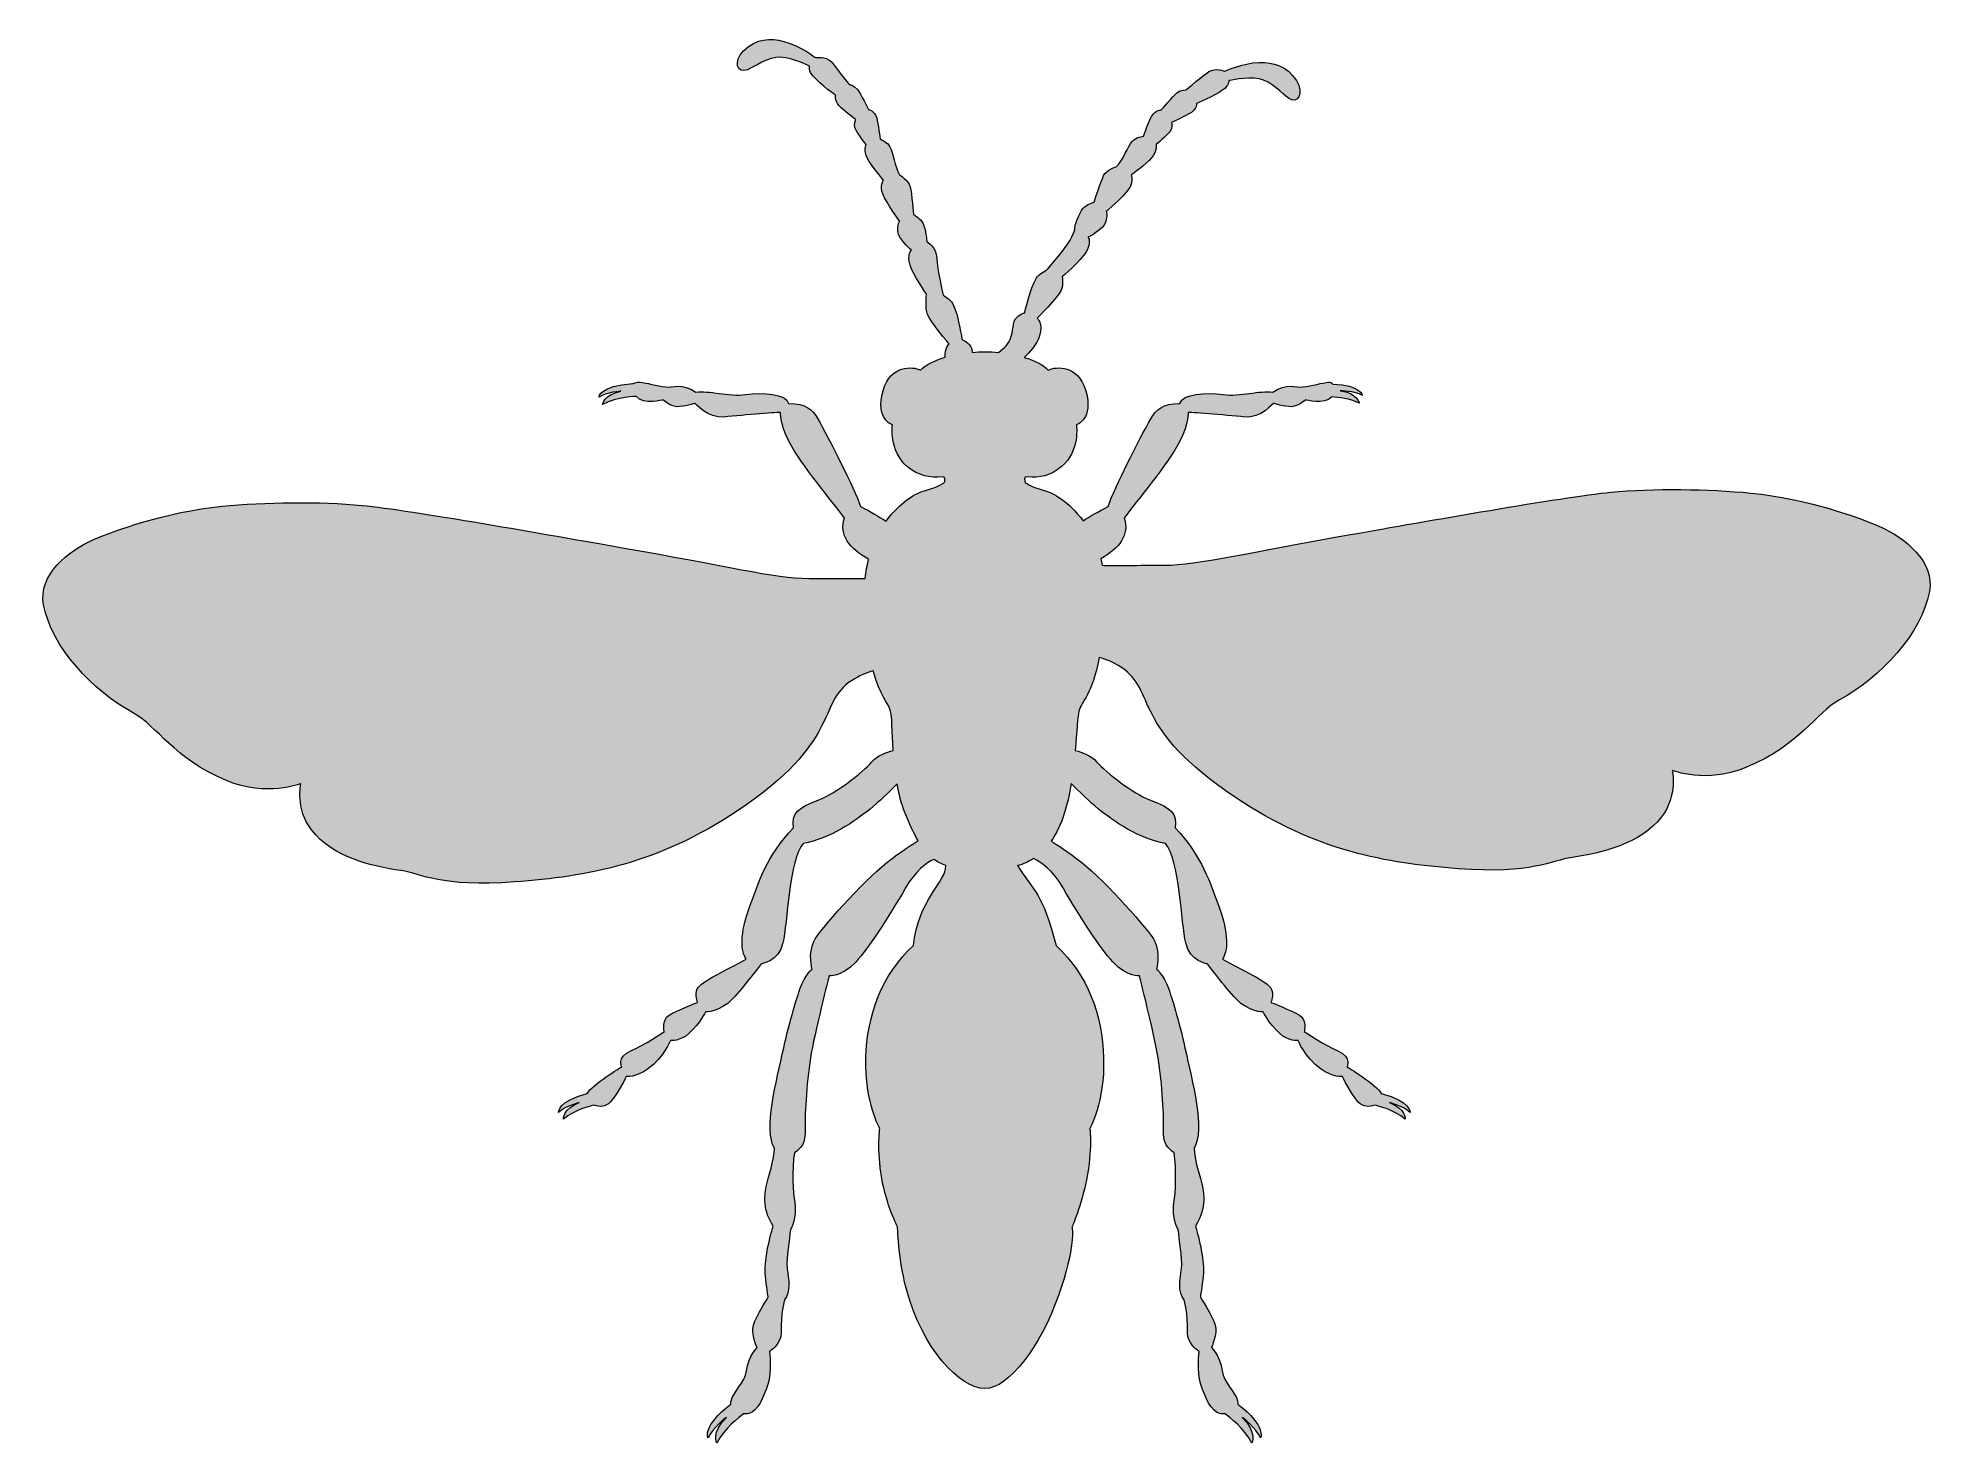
# Model space of a CAD drawing. Header units: inches. Extents: x 114.1 to 172.7, y -312.7 to -269.3.
import ezdxf

# ---------------------------------------------------------------- set-up
doc = ezdxf.new("R2010")
doc.units = ezdxf.units.IN
doc.header["$MEASUREMENT"] = 0
doc.layers.add('Layer 1', color=7, linetype='Continuous')

msp = doc.modelspace()

# ---------------------------------------------------------------- hatches: boundary and pattern name
at = {"layer": 'Layer 1', "true_color": 0xffffff}
h = msp.add_hatch(color=7, dxfattribs=at)
h.dxf.hatch_style = 2
edge = h.paths.add_edge_path()
edge.add_spline(control_points=[(170.945, -284.352), (170.322, -284.083), (168.746, -283.498), (166.971, -283.323), (165.678, -283.195), (163.955, -283.171), (162.65, -283.296), (161.159, -283.441), (156.852, -284.214), (154.668, -284.593), (151.409, -285.158), (149.921, -285.546), (148.851, -285.552), (148.123, -285.555), (147.228, -285.555), (146.942, -285.554), (146.928, -285.485), (146.912, -285.416), (146.894, -285.35), (147.461, -285.038), (147.796, -284.605), (147.619, -284.099), (148.03, -283.528), (148.944, -282.475), (149.326, -281.739), (149.64, -281.131), (149.592, -280.831), (149.592, -280.831), (149.592, -280.831), (150.713, -280.907), (151.346, -280.975), (151.831, -281.027), (152.235, -280.548), (152.235, -280.548), (152.235, -280.548), (152.57, -280.67), (152.801, -280.656), (152.989, -280.646), (153.226, -280.446), (153.226, -280.446), (153.226, -280.446), (153.804, -280.618), (154.029, -280.354), (154.242, -280.363), (154.581, -280.404), (154.877, -280.544), (154.877, -280.544), (154.826, -280.238), (154.289, -280.163), (154.289, -280.163), (154.728, -280.17), (154.977, -280.31), (154.977, -280.31), (154.935, -279.99), (154.065, -279.957), (154.03, -279.919), (153.987, -279.893), (153.93, -279.9), (153.756, -279.919), (153.398, -280.01), (153.151, -280.045), (152.906, -280.079), (152.651, -279.9), (152.208, -280.212), (151.82, -280.142), (151.187, -280.355), (150.675, -280.283), (150.165, -280.211), (149.403, -280.261), (149.343, -280.553), (148.804, -280.57), (148.609, -280.735), (148.442, -281.03), (148.099, -281.638), (147.317, -283.167), (147.121, -283.742), (146.826, -283.887), (146.561, -284.043), (146.348, -284.179), (145.913, -283.582), (145.398, -283.306), (145.176, -283.251), (144.725, -283.138), (144.557, -282.987), (144.557, -282.987), (144.557, -282.987), (144.5, -282.799), (144.63, -282.818), (144.985, -282.868), (145.357, -282.785), (145.674, -282.516), (146.269, -282.008), (146.144, -281.218), (146.144, -281.218), (146.144, -281.218), (146.688, -281.042), (146.434, -280.164), (146.196, -279.355), (145.528, -279.411), (145.274, -279.524), (145.122, -279.365), (144.852, -279.232), (144.531, -279.136), (144.68, -278.996), (144.932, -278.733), (145.008, -278.464), (145.115, -278.08), (144.935, -277.922), (144.935, -277.922), (144.935, -277.922), (145.574, -277.27), (145.674, -277.063), (145.755, -276.889), (145.704, -276.647), (145.704, -276.647), (145.704, -276.647), (146.288, -276.151), (146.445, -275.881), (146.621, -275.581), (146.507, -275.423), (146.507, -275.423), (146.507, -275.423), (146.865, -275.249), (147.009, -275.03), (147.125, -274.85), (147.068, -274.63), (147.068, -274.63), (147.068, -274.63), (147.576, -274.196), (147.764, -273.932), (147.915, -273.72), (147.838, -273.508), (147.838, -273.508), (147.838, -273.508), (148.308, -273.168), (148.467, -272.972), (148.648, -272.75), (148.606, -272.565), (148.606, -272.565), (148.606, -272.565), (148.937, -272.294), (149.043, -272.156), (149.123, -272.049), (149.086, -271.882), (149.086, -271.882), (149.086, -271.882), (149.519, -271.693), (149.696, -271.572), (149.873, -271.451), (149.858, -271.297), (149.858, -271.297), (149.858, -271.297), (150.38, -271.076), (150.671, -270.877), (150.848, -270.755), (150.852, -270.596), (150.852, -270.596), (150.852, -270.596), (151.393, -270.462), (151.786, -270.532), (152.168, -270.599), (152.506, -271), (152.691, -271.135), (152.978, -271.342), (153.193, -270.981), (152.941, -270.59), (152.64, -270.117), (152.227, -270.021), (151.793, -270.03), (151.257, -270.044), (150.73, -270.299), (150.73, -270.299), (150.73, -270.299), (150.431, -270.183), (150.236, -270.31), (150.108, -270.394), (149.533, -270.871), (149.533, -270.871), (149.533, -270.871), (149.392, -270.861), (149.25, -270.97), (149.129, -271.062), (148.772, -271.493), (148.772, -271.493), (148.772, -271.493), (148.589, -271.477), (148.465, -271.699), (148.394, -271.827), (148.216, -272.302), (148.216, -272.302), (148.216, -272.302), (147.971, -272.347), (147.872, -272.461), (147.723, -272.632), (147.604, -273.012), (147.386, -273.246), (147.386, -273.246), (147.074, -273.341), (146.984, -273.524), (146.893, -273.715), (146.691, -274.343), (146.691, -274.343), (146.691, -274.343), (146.453, -274.405), (146.341, -274.543), (146.229, -274.68), (146.104, -275.064), (146.104, -275.064), (146.104, -275.064), (146.122, -275.225), (145.952, -275.518), (145.782, -275.81), (145.235, -276.431), (145.235, -276.431), (145.235, -276.431), (144.98, -276.56), (144.912, -276.678), (144.713, -277.023), (144.547, -277.757), (144.547, -277.757), (144.547, -277.757), (144.288, -277.83), (144.226, -278.023), (144.15, -278.247), (144.199, -278.515), (143.971, -278.774), (143.914, -278.838), (143.818, -278.922), (143.743, -278.983), (143.601, -278.968), (143.456, -278.959), (143.314, -278.959), (143.185, -278.959), (143.056, -278.967), (142.927, -278.979), (142.924, -278.944), (142.921, -278.907), (142.912, -278.874), (142.864, -278.677), (142.611, -278.585), (142.611, -278.585), (142.611, -278.585), (142.504, -277.84), (142.33, -277.48), (142.271, -277.357), (142.025, -277.209), (142.025, -277.209), (142.025, -277.209), (141.842, -276.402), (141.831, -276.066), (141.821, -275.726), (141.525, -275.562), (141.525, -275.562), (141.525, -275.562), (141.488, -275.162), (141.409, -275.002), (141.332, -274.842), (141.114, -274.728), (141.114, -274.728), (141.114, -274.728), (141.06, -274.073), (141.009, -273.864), (140.966, -273.666), (140.682, -273.502), (140.682, -273.502), (140.523, -273.225), (140.494, -272.83), (140.386, -272.629), (140.313, -272.495), (140.085, -272.397), (140.085, -272.397), (140.085, -272.397), (140.019, -271.894), (139.978, -271.753), (139.909, -271.509), (139.726, -271.483), (139.726, -271.483), (139.726, -271.483), (139.475, -270.983), (139.379, -270.867), (139.265, -270.728), (139.124, -270.708), (139.124, -270.708), (139.124, -270.708), (138.669, -270.112), (138.565, -270.002), (138.403, -269.834), (138.086, -269.88), (138.086, -269.88), (138.086, -269.88), (137.629, -269.514), (137.111, -269.381), (136.689, -269.273), (136.268, -269.274), (135.867, -269.668), (135.533, -269.993), (135.66, -270.393), (135.988, -270.253), (136.199, -270.164), (136.618, -269.85), (137.006, -269.869), (137.404, -269.89), (137.902, -270.142), (137.902, -270.142), (137.902, -270.142), (137.87, -270.299), (138.014, -270.457), (138.252, -270.715), (138.71, -271.048), (138.71, -271.048), (138.71, -271.048), (138.662, -271.194), (138.808, -271.354), (138.953, -271.511), (139.332, -271.793), (139.332, -271.793), (139.332, -271.793), (139.258, -271.945), (139.314, -272.069), (139.385, -272.228), (139.647, -272.566), (139.647, -272.566), (139.647, -272.566), (139.561, -272.736), (139.689, -272.994), (139.803, -273.22), (140.185, -273.658), (140.185, -273.658), (140.185, -273.658), (140.06, -273.846), (140.161, -274.088), (140.285, -274.387), (140.68, -274.923), (140.68, -274.923), (140.68, -274.923), (140.576, -275.125), (140.651, -275.327), (140.741, -275.572), (141.051, -275.822), (141.051, -275.822), (141.051, -275.822), (140.903, -275.951), (141.007, -276.283), (141.101, -276.582), (141.513, -277.177), (141.513, -277.177), (141.513, -277.177), (141.473, -277.626), (141.542, -277.806), (141.625, -278.021), (142.212, -278.718), (142.212, -278.718), (142.212, -278.718), (142.074, -278.84), (142.092, -279.132), (141.761, -279.231), (141.485, -279.364), (141.331, -279.524), (141.079, -279.411), (140.407, -279.355), (140.173, -280.164), (139.918, -281.042), (140.463, -281.218), (140.463, -281.218), (140.463, -281.218), (140.336, -282.008), (140.932, -282.516), (141.248, -282.785), (141.642, -282.868), (141.996, -282.818), (142.129, -282.799), (142.071, -282.987), (142.071, -282.987), (142.071, -282.987), (141.902, -283.138), (141.45, -283.251), (141.227, -283.306), (140.705, -283.585), (140.27, -284.191), (140.053, -284.052), (139.784, -283.892), (139.479, -283.742), (139.282, -283.167), (138.5, -281.638), (138.157, -281.03), (137.989, -280.735), (137.795, -280.57), (137.255, -280.553), (137.194, -280.261), (136.436, -280.211), (135.924, -280.283), (135.413, -280.355), (134.779, -280.142), (134.393, -280.212), (133.949, -279.9), (133.695, -280.079), (133.45, -280.045), (133.202, -280.01), (132.845, -279.919), (132.672, -279.9), (132.559, -279.886), (132.44, -279.945), (132.44, -279.945), (131.413, -279.998), (131.397, -280.362), (131.397, -280.362), (131.637, -280.209), (132.076, -280.178), (132.076, -280.178), (131.544, -280.283), (131.509, -280.589), (131.509, -280.589), (131.97, -280.341), (132.557, -280.341), (132.557, -280.341), (132.772, -280.628), (133.375, -280.446), (133.375, -280.446), (133.375, -280.446), (133.609, -280.646), (133.797, -280.656), (134.029, -280.67), (134.363, -280.548), (134.363, -280.548), (134.363, -280.548), (134.769, -281.027), (135.257, -280.975), (135.887, -280.907), (137.009, -280.831), (137.009, -280.831), (137.009, -280.831), (136.961, -281.131), (137.273, -281.739), (137.654, -282.475), (138.569, -283.528), (138.981, -284.099), (138.8, -284.613), (139.148, -285.051), (139.727, -285.364), (139.677, -285.547), (139.643, -285.749), (139.617, -285.961), (139.227, -285.961), (138.497, -285.961), (137.885, -285.959), (136.814, -285.954), (135.327, -285.565), (132.068, -285), (129.884, -284.62), (125.579, -283.847), (124.083, -283.704), (122.78, -283.579), (121.059, -283.602), (119.764, -283.731), (117.989, -283.907), (116.414, -284.491), (115.79, -284.758), (115.017, -285.091), (114.07, -285.848), (114.245, -286.774), (114.488, -288.07), (115.748, -289.425), (117.019, -290.116), (117.771, -290.523), (118.227, -291.499), (119.894, -292.198), (121.139, -292.72), (122.19, -292.292), (122.19, -292.292), (122.19, -292.292), (122.012, -293.069), (122.519, -293.722), (123.179, -294.576), (124.363, -294.841), (125.283, -294.978), (125.932, -295.074), (126.49, -295.501), (128.8, -295.329), (131.04, -295.162), (133.194, -294.783), (135.672, -293.133), (138.908, -290.979), (138.123, -289.818), (139.193, -289.119), (139.433, -288.963), (139.66, -288.87), (139.869, -288.809), (140.083, -289.616), (140.318, -289.769), (140.396, -290.026), (140.451, -290.211), (140.449, -290.69), (140.486, -291.267), (140.27, -291.322), (139.999, -291.425), (139.83, -291.618), (139.519, -291.973), (138.708, -292.596), (138.192, -292.79), (137.509, -293.047), (137.353, -293.225), (137.402, -293.656), (136.567, -294.535), (136.319, -295.377), (136.059, -296.076), (135.738, -296.933), (135.777, -297.496), (135.947, -297.708), (135.364, -298.039), (134.553, -298.391), (134.436, -298.63), (134.351, -298.808), (134.446, -299.045), (134.446, -299.045), (134.446, -299.045), (133.811, -299.295), (133.564, -299.441), (133.318, -299.587), (133.418, -299.949), (133.418, -299.949), (133.418, -299.949), (132.774, -300.372), (132.383, -300.545), (131.919, -300.75), (132.102, -301.037), (132.102, -301.037), (132.102, -301.037), (131.168, -301.595), (131.036, -301.862), (130.107, -302.1), (130.15, -302.444), (130.15, -302.444), (130.358, -302.251), (130.783, -302.14), (130.783, -302.14), (130.279, -302.34), (130.299, -302.648), (130.299, -302.648), (130.652, -302.364), (131.129, -302.246), (131.252, -302.219), (131.407, -302.284), (131.604, -302.282), (131.747, -302.123), (132.027, -301.813), (132.237, -301.339), (132.237, -301.339), (132.237, -301.339), (132.538, -301.37), (132.901, -301.106), (133.411, -300.735), (133.607, -300.223), (133.607, -300.223), (133.607, -300.223), (133.905, -300.261), (134.185, -300.001), (134.543, -299.669), (134.683, -299.344), (134.683, -299.344), (134.683, -299.344), (135.136, -299.353), (135.522, -298.942), (135.877, -298.566), (136.409, -297.857), (136.409, -297.857), (136.409, -297.857), (136.943, -297.802), (137.081, -297.211), (137.217, -296.619), (137.27, -294.612), (137.705, -294.141), (138.528, -294), (139.308, -293.452), (139.772, -293.077), (140.045, -292.855), (140.359, -292.551), (140.607, -292.3), (140.661, -292.606), (140.736, -292.911), (140.848, -293.189), (140.999, -293.571), (141.134, -293.844), (141.257, -294.058), (141.076, -294.165), (140.725, -294.384), (140.29, -294.732), (139.538, -295.335), (138.207, -296.815), (138.033, -297.166), (137.85, -297.529), (137.981, -298.02), (137.981, -298.02), (137.981, -298.02), (137.764, -298.198), (137.616, -298.61), (137.51, -298.902), (137.302, -299.561), (137.103, -300.451), (136.875, -301.487), (136.473, -302.986), (136.819, -303.55), (136.819, -303.55), (136.814, -303.843), (136.665, -304.341), (136.436, -305.104), (136.492, -305.489), (136.78, -305.952), (136.666, -306.329), (136.487, -307.047), (136.538, -307.497), (136.574, -307.795), (136.627, -308.143), (136.627, -308.143), (136.627, -308.143), (136.265, -308.701), (136.166, -309.014), (136.084, -309.276), (136.287, -309.706), (136.287, -309.706), (136.287, -309.706), (136.021, -309.931), (135.955, -310.426), (135.908, -310.764), (135.538, -311.09), (135.478, -311.35), (135.469, -311.383), (135.469, -311.416), (135.474, -311.446), (134.569, -312.136), (134.771, -312.493), (134.771, -312.493), (134.912, -312.182), (135.332, -311.863), (135.332, -311.863), (134.866, -312.318), (135.034, -312.651), (135.034, -312.651), (135.279, -312.195), (135.715, -311.858), (135.864, -311.75), (135.92, -311.755), (135.977, -311.753), (136.03, -311.737), (136.298, -311.665), (136.48, -311.252), (136.614, -310.846), (136.747, -310.44), (136.663, -309.818), (136.663, -309.818), (136.663, -309.818), (136.855, -309.727), (136.982, -309.457), (137.089, -309.231), (136.95, -308.878), (137.125, -308.234), (137.339, -307.994), (137.248, -307.577), (137.215, -307.276), (137.17, -306.878), (137.29, -306.398), (137.309, -306.063), (137.432, -305.889), (137.494, -305.521), (137.443, -305.225), (137.39, -304.928), (137.357, -304.209), (137.435, -303.688), (137.626, -303.556), (137.79, -303.419), (137.764, -302.938), (137.749, -302.676), (137.801, -301.554), (137.93, -300.76), (138.053, -300.014), (138.509, -298.22), (138.509, -298.22), (138.509, -298.22), (138.859, -298.296), (139.337, -297.794), (139.694, -297.418), (140.341, -296.414), (140.868, -295.511), (141.173, -294.986), (141.509, -294.745), (141.739, -294.631), (141.858, -294.714), (141.977, -294.769), (142.108, -294.826), (142.129, -295.316), (141.244, -295.898), (141.109, -297.292), (140.132, -298.196), (139.677, -299.438), (139.643, -300.755), (139.606, -302.149), (140.07, -302.939), (140.07, -302.939), (140.07, -302.939), (139.982, -303.579), (140.132, -304.482), (140.265, -305.276), (140.622, -305.987), (140.622, -305.987), (140.622, -305.987), (140.624, -306.862), (140.885, -307.871), (141.376, -309.752), (142.56, -310.969), (143.314, -310.969), (144.066, -310.969), (145.026, -309.677), (145.592, -308.096), (146.131, -306.582), (146.008, -305.987), (146.008, -305.987), (146.008, -305.987), (146.299, -305.309), (146.457, -304.52), (146.644, -303.579), (146.56, -302.939), (146.56, -302.939), (146.56, -302.939), (147.021, -302.149), (146.984, -300.755), (146.948, -299.438), (146.495, -298.196), (145.516, -297.292), (145.102, -295.654), (144.818, -295.616), (144.329, -294.826), (144.502, -294.781), (144.664, -294.707), (144.816, -294.608), (145.045, -294.713), (145.408, -294.954), (145.732, -295.511), (146.26, -296.414), (146.906, -297.418), (147.265, -297.794), (147.739, -298.296), (148.091, -298.22), (148.091, -298.22), (148.091, -298.22), (148.547, -300.014), (148.67, -300.76), (148.8, -301.554), (148.852, -302.676), (148.836, -302.938), (148.81, -303.419), (148.973, -303.556), (149.164, -303.688), (149.241, -304.209), (149.209, -304.928), (149.158, -305.225), (149.105, -305.521), (149.17, -305.889), (149.292, -306.063), (149.311, -306.398), (149.431, -306.878), (149.386, -307.276), (149.352, -307.577), (149.26, -307.994), (149.474, -308.234), (149.649, -308.878), (149.509, -309.231), (149.618, -309.457), (149.745, -309.727), (149.937, -309.818), (149.937, -309.818), (149.937, -309.818), (149.852, -310.44), (149.986, -310.846), (150.12, -311.252), (150.302, -311.665), (150.569, -311.737), (150.624, -311.753), (150.681, -311.755), (150.736, -311.75), (150.886, -311.858), (151.32, -312.195), (151.566, -312.651), (151.566, -312.651), (151.733, -312.318), (151.269, -311.863), (151.269, -311.863), (151.689, -312.182), (151.828, -312.493), (151.828, -312.493), (152.032, -312.136), (151.128, -311.446), (151.13, -311.416), (151.129, -311.383), (151.121, -311.35), (151.061, -311.09), (150.69, -310.764), (150.645, -310.426), (150.578, -309.931), (150.313, -309.706), (150.313, -309.706), (150.313, -309.706), (150.516, -309.276), (150.433, -309.014), (150.337, -308.701), (149.973, -308.143), (149.973, -308.143), (149.973, -308.143), (150.026, -307.795), (150.06, -307.497), (150.113, -307.047), (149.934, -306.329), (149.821, -305.952), (150.107, -305.489), (150.165, -305.104), (149.935, -304.341), (149.785, -303.843), (149.779, -303.55), (149.779, -303.55), (150.129, -302.986), (149.726, -301.487), (149.497, -300.451), (149.3, -299.561), (149.089, -298.902), (148.984, -298.61), (148.836, -298.198), (148.619, -298.02), (148.619, -298.02), (148.619, -298.02), (148.75, -297.529), (148.568, -297.166), (148.393, -296.815), (147.062, -295.335), (146.31, -294.732), (145.889, -294.397), (145.55, -294.18), (145.36, -294.068), (145.527, -293.831), (145.669, -293.538), (145.779, -293.189), (145.87, -292.904), (145.935, -292.599), (145.986, -292.293), (146.233, -292.544), (146.553, -292.852), (146.829, -293.077), (147.292, -293.452), (148.072, -294), (148.894, -294.141), (149.329, -294.612), (149.383, -296.619), (149.519, -297.211), (149.657, -297.802), (150.19, -297.857), (150.19, -297.857), (150.19, -297.857), (150.721, -298.566), (151.078, -298.942), (151.465, -299.353), (151.918, -299.344), (151.918, -299.344), (151.918, -299.344), (152.058, -299.669), (152.413, -300.001), (152.694, -300.261), (152.991, -300.223), (152.991, -300.223), (152.991, -300.223), (153.19, -300.735), (153.699, -301.106), (154.063, -301.37), (154.364, -301.339), (154.364, -301.339), (154.364, -301.339), (154.574, -301.813), (154.852, -302.123), (154.994, -302.282), (155.192, -302.284), (155.345, -302.219), (155.472, -302.246), (155.947, -302.364), (156.301, -302.648), (156.301, -302.648), (156.321, -302.34), (155.817, -302.14), (155.817, -302.14), (156.242, -302.251), (156.45, -302.444), (156.45, -302.444), (156.492, -302.1), (155.562, -301.862), (155.431, -301.595), (154.499, -301.037), (154.499, -301.037), (154.499, -301.037), (154.682, -300.75), (154.218, -300.545), (153.826, -300.372), (153.182, -299.949), (153.182, -299.949), (153.182, -299.949), (153.281, -299.587), (153.034, -299.441), (152.789, -299.295), (152.154, -299.045), (152.154, -299.045), (152.154, -299.045), (152.249, -298.808), (152.164, -298.63), (152.049, -298.391), (151.234, -298.039), (150.654, -297.708), (150.822, -297.496), (150.861, -296.933), (150.539, -296.076), (150.28, -295.377), (150.032, -294.535), (149.197, -293.656), (149.248, -293.225), (149.089, -293.047), (148.406, -292.79), (147.892, -292.596), (147.081, -291.973), (146.769, -291.618), (146.598, -291.423), (146.325, -291.321), (146.111, -291.267), (146.158, -290.688), (146.177, -290.212), (146.23, -290.026), (146.32, -289.731), (146.618, -289.57), (146.852, -288.397), (147.065, -288.457), (147.296, -288.55), (147.542, -288.711), (148.613, -289.411), (147.827, -290.571), (151.063, -292.726), (153.541, -294.377), (155.695, -294.755), (157.935, -294.92), (160.245, -295.093), (160.803, -294.667), (161.454, -294.57), (162.373, -294.433), (163.559, -294.168), (164.218, -293.316), (164.722, -292.661), (164.546, -291.884), (164.546, -291.884), (164.546, -291.884), (165.598, -292.312), (166.843, -291.79), (168.509, -291.091), (168.966, -290.116), (169.716, -289.708), (170.987, -289.018), (172.246, -287.662), (172.491, -286.367), (172.665, -285.441), (171.719, -284.682), (170.945, -284.352)], knot_values=[0, 0, 0, 0, 1, 1, 1, 2, 2, 2, 3, 3, 3, 4, 4, 4, 5, 5, 5, 6, 6, 6, 7, 7, 7, 8, 8, 8, 9, 9, 9, 10, 10, 10, 11, 11, 11, 12, 12, 12, 13, 13, 13, 14, 14, 14, 15, 15, 15, 16, 16, 16, 17, 17, 17, 18, 18, 18, 19, 19, 19, 20, 20, 20, 21, 21, 21, 22, 22, 22, 23, 23, 23, 24, 24, 24, 25, 25, 25, 26, 26, 26, 27, 27, 27, 28, 28, 28, 29, 29, 29, 30, 30, 30, 31, 31, 31, 32, 32, 32, 33, 33, 33, 34, 34, 34, 35, 35, 35, 36, 36, 36, 37, 37, 37, 38, 38, 38, 39, 39, 39, 40, 40, 40, 41, 41, 41, 42, 42, 42, 43, 43, 43, 44, 44, 44, 45, 45, 45, 46, 46, 46, 47, 47, 47, 48, 48, 48, 49, 49, 49, 50, 50, 50, 51, 51, 51, 52, 52, 52, 53, 53, 53, 54, 54, 54, 55, 55, 55, 56, 56, 56, 57, 57, 57, 58, 58, 58, 59, 59, 59, 60, 60, 60, 61, 61, 61, 62, 62, 62, 63, 63, 63, 64, 64, 64, 65, 65, 65, 66, 66, 66, 67, 67, 67, 68, 68, 68, 69, 69, 69, 70, 70, 70, 71, 71, 71, 72, 72, 72, 73, 73, 73, 74, 74, 74, 75, 75, 75, 76, 76, 76, 77, 77, 77, 78, 78, 78, 79, 79, 79, 80, 80, 80, 81, 81, 81, 82, 82, 82, 83, 83, 83, 84, 84, 84, 85, 85, 85, 86, 86, 86, 87, 87, 87, 88, 88, 88, 89, 89, 89, 90, 90, 90, 91, 91, 91, 92, 92, 92, 93, 93, 93, 94, 94, 94, 95, 95, 95, 96, 96, 96, 97, 97, 97, 98, 98, 98, 99, 99, 99, 100, 100, 100, 101, 101, 101, 102, 102, 102, 103, 103, 103, 104, 104, 104, 105, 105, 105, 106, 106, 106, 107, 107, 107, 108, 108, 108, 109, 109, 109, 110, 110, 110, 111, 111, 111, 112, 112, 112, 113, 113, 113, 114, 114, 114, 115, 115, 115, 116, 116, 116, 117, 117, 117, 118, 118, 118, 119, 119, 119, 120, 120, 120, 121, 121, 121, 122, 122, 122, 123, 123, 123, 124, 124, 124, 125, 125, 125, 126, 126, 126, 127, 127, 127, 128, 128, 128, 129, 129, 129, 130, 130, 130, 131, 131, 131, 132, 132, 132, 133, 133, 133, 134, 134, 134, 135, 135, 135, 136, 136, 136, 137, 137, 137, 138, 138, 138, 139, 139, 139, 140, 140, 140, 141, 141, 141, 142, 142, 142, 143, 143, 143, 144, 144, 144, 145, 145, 145, 146, 146, 146, 147, 147, 147, 148, 148, 148, 149, 149, 149, 150, 150, 150, 151, 151, 151, 152, 152, 152, 153, 153, 153, 154, 154, 154, 155, 155, 155, 156, 156, 156, 157, 157, 157, 158, 158, 158, 159, 159, 159, 160, 160, 160, 161, 161, 161, 162, 162, 162, 163, 163, 163, 164, 164, 164, 165, 165, 165, 166, 166, 166, 167, 167, 167, 168, 168, 168, 169, 169, 169, 170, 170, 170, 171, 171, 171, 172, 172, 172, 173, 173, 173, 174, 174, 174, 175, 175, 175, 176, 176, 176, 177, 177, 177, 178, 178, 178, 179, 179, 179, 180, 180, 180, 181, 181, 181, 182, 182, 182, 183, 183, 183, 184, 184, 184, 185, 185, 185, 186, 186, 186, 187, 187, 187, 188, 188, 188, 189, 189, 189, 190, 190, 190, 191, 191, 191, 192, 192, 192, 193, 193, 193, 194, 194, 194, 195, 195, 195, 196, 196, 196, 197, 197, 197, 198, 198, 198, 199, 199, 199, 200, 200, 200, 201, 201, 201, 202, 202, 202, 203, 203, 203, 204, 204, 204, 205, 205, 205, 206, 206, 206, 207, 207, 207, 208, 208, 208, 209, 209, 209, 210, 210, 210, 211, 211, 211, 212, 212, 212, 213, 213, 213, 214, 214, 214, 215, 215, 215, 216, 216, 216, 217, 217, 217, 218, 218, 218, 219, 219, 219, 220, 220, 220, 221, 221, 221, 222, 222, 222, 223, 223, 223, 224, 224, 224, 225, 225, 225, 226, 226, 226, 227, 227, 227, 228, 228, 228, 229, 229, 229, 230, 230, 230, 231, 231, 231, 232, 232, 232, 233, 233, 233, 234, 234, 234, 235, 235, 235, 236, 236, 236, 237, 237, 237, 238, 238, 238, 239, 239, 239, 240, 240, 240, 241, 241, 241, 242, 242, 242, 243, 243, 243, 244, 244, 244, 245, 245, 245, 246, 246, 246, 247, 247, 247, 248, 248, 248, 249, 249, 249, 250, 250, 250, 251, 251, 251, 252, 252, 252, 253, 253, 253, 254, 254, 254, 255, 255, 255, 256, 256, 256, 257, 257, 257, 258, 258, 258, 259, 259, 259, 260, 260, 260, 261, 261, 261, 262, 262, 262, 263, 263, 263, 264, 264, 264, 265, 265, 265, 266, 266, 266, 267, 267, 267, 268, 268, 268, 269, 269, 269, 270, 270, 270, 271, 271, 271, 272, 272, 272, 273, 273, 273, 274, 274, 274, 275, 275, 275, 276, 276, 276, 277, 277, 277, 278, 278, 278, 279, 279, 279, 280, 280, 280, 281, 281, 281, 282, 282, 282, 283, 283, 283, 284, 284, 284, 285, 285, 285, 286, 286, 286, 287, 287, 287, 288, 288, 288, 289, 289, 289, 290, 290, 290, 291, 291, 291, 292, 292, 292, 293, 293, 293, 294, 294, 294, 295, 295, 295, 296, 296, 296, 297, 297, 297, 298, 298, 298, 299, 299, 299, 300, 300, 300, 301, 301, 301, 302, 302, 302, 303, 303, 303, 304, 304, 304, 305, 305, 305, 306, 306, 306, 307, 307, 307, 308, 308, 308, 309, 309, 309, 310, 310, 310, 311, 311, 311, 312, 312, 312, 313, 313, 313, 314, 314, 314, 315, 315, 315, 316, 316, 316, 317, 317, 317, 318, 318, 318, 319, 319, 319, 320, 320, 320, 320], degree=3, periodic=1)

# ---------------------------------------------------------------- linework, layer by layer
at = {"layer": 'Layer 1', "lineweight": 0}
msp.add_open_spline([(170.945, -284.352), (170.322, -284.083), (168.746, -283.498), (166.971, -283.323), (165.678, -283.195), (163.955, -283.171), (162.65, -283.296), (161.159, -283.441), (156.852, -284.214), (154.668, -284.593), (151.409, -285.158), (149.921, -285.546), (148.851, -285.552), (148.123, -285.555), (147.228, -285.555), (146.942, -285.554), (146.928, -285.485), (146.912, -285.416), (146.894, -285.35), (147.461, -285.038), (147.796, -284.605), (147.619, -284.099), (148.03, -283.528), (148.944, -282.475), (149.326, -281.739), (149.64, -281.131), (149.592, -280.831), (149.592, -280.831), (149.592, -280.831), (150.713, -280.907), (151.346, -280.975), (151.831, -281.027), (152.235, -280.548), (152.235, -280.548), (152.235, -280.548), (152.57, -280.67), (152.801, -280.656), (152.989, -280.646), (153.226, -280.446), (153.226, -280.446), (153.226, -280.446), (153.804, -280.618), (154.029, -280.354), (154.242, -280.363), (154.581, -280.404), (154.877, -280.544), (154.877, -280.544), (154.826, -280.238), (154.289, -280.163), (154.289, -280.163), (154.728, -280.17), (154.977, -280.31), (154.977, -280.31), (154.935, -279.99), (154.065, -279.957), (154.03, -279.919), (153.987, -279.893), (153.93, -279.9), (153.756, -279.919), (153.398, -280.01), (153.151, -280.045), (152.906, -280.079), (152.651, -279.9), (152.208, -280.212), (151.82, -280.142), (151.187, -280.355), (150.675, -280.283), (150.165, -280.211), (149.403, -280.261), (149.343, -280.553), (148.804, -280.57), (148.609, -280.735), (148.442, -281.03), (148.099, -281.638), (147.317, -283.167), (147.121, -283.742), (146.826, -283.887), (146.561, -284.043), (146.348, -284.179), (145.913, -283.582), (145.398, -283.306), (145.176, -283.251), (144.725, -283.138), (144.557, -282.987), (144.557, -282.987), (144.557, -282.987), (144.5, -282.799), (144.63, -282.818), (144.985, -282.868), (145.357, -282.785), (145.674, -282.516), (146.269, -282.008), (146.144, -281.218), (146.144, -281.218), (146.144, -281.218), (146.688, -281.042), (146.434, -280.164), (146.196, -279.355), (145.528, -279.411), (145.274, -279.524), (145.122, -279.365), (144.852, -279.232), (144.531, -279.136), (144.68, -278.996), (144.932, -278.733), (145.008, -278.464), (145.115, -278.08), (144.935, -277.922), (144.935, -277.922), (144.935, -277.922), (145.574, -277.27), (145.674, -277.063), (145.755, -276.889), (145.704, -276.647), (145.704, -276.647), (145.704, -276.647), (146.288, -276.151), (146.445, -275.881), (146.621, -275.581), (146.507, -275.423), (146.507, -275.423), (146.507, -275.423), (146.865, -275.249), (147.009, -275.03), (147.125, -274.85), (147.068, -274.63), (147.068, -274.63), (147.068, -274.63), (147.576, -274.196), (147.764, -273.932), (147.915, -273.72), (147.838, -273.508), (147.838, -273.508), (147.838, -273.508), (148.308, -273.168), (148.467, -272.972), (148.648, -272.75), (148.606, -272.565), (148.606, -272.565), (148.606, -272.565), (148.937, -272.294), (149.043, -272.156), (149.123, -272.049), (149.086, -271.882), (149.086, -271.882), (149.086, -271.882), (149.519, -271.693), (149.696, -271.572), (149.873, -271.451), (149.858, -271.297), (149.858, -271.297), (149.858, -271.297), (150.38, -271.076), (150.671, -270.877), (150.848, -270.755), (150.852, -270.596), (150.852, -270.596), (150.852, -270.596), (151.393, -270.462), (151.786, -270.532), (152.168, -270.599), (152.506, -271), (152.691, -271.135), (152.978, -271.342), (153.193, -270.981), (152.941, -270.59), (152.64, -270.117), (152.227, -270.021), (151.793, -270.03), (151.257, -270.044), (150.73, -270.299), (150.73, -270.299), (150.73, -270.299), (150.431, -270.183), (150.236, -270.31), (150.108, -270.394), (149.533, -270.871), (149.533, -270.871), (149.533, -270.871), (149.392, -270.861), (149.25, -270.97), (149.129, -271.062), (148.772, -271.493), (148.772, -271.493), (148.772, -271.493), (148.589, -271.477), (148.465, -271.699), (148.394, -271.827), (148.216, -272.302), (148.216, -272.302), (148.216, -272.302), (147.971, -272.347), (147.872, -272.461), (147.723, -272.632), (147.604, -273.012), (147.386, -273.246), (147.386, -273.246), (147.074, -273.341), (146.984, -273.524), (146.893, -273.715), (146.691, -274.343), (146.691, -274.343), (146.691, -274.343), (146.453, -274.405), (146.341, -274.543), (146.229, -274.68), (146.104, -275.064), (146.104, -275.064), (146.104, -275.064), (146.122, -275.225), (145.952, -275.518), (145.782, -275.81), (145.235, -276.431), (145.235, -276.431), (145.235, -276.431), (144.98, -276.56), (144.912, -276.678), (144.713, -277.023), (144.547, -277.757), (144.547, -277.757), (144.547, -277.757), (144.288, -277.83), (144.226, -278.023), (144.15, -278.247), (144.199, -278.515), (143.971, -278.774), (143.914, -278.838), (143.818, -278.922), (143.743, -278.983), (143.601, -278.968), (143.456, -278.959), (143.314, -278.959), (143.185, -278.959), (143.056, -278.967), (142.927, -278.979), (142.924, -278.944), (142.921, -278.907), (142.912, -278.874), (142.864, -278.677), (142.611, -278.585), (142.611, -278.585), (142.611, -278.585), (142.504, -277.84), (142.33, -277.48), (142.271, -277.357), (142.025, -277.209), (142.025, -277.209), (142.025, -277.209), (141.842, -276.402), (141.831, -276.066), (141.821, -275.726), (141.525, -275.562), (141.525, -275.562), (141.525, -275.562), (141.488, -275.162), (141.409, -275.002), (141.332, -274.842), (141.114, -274.728), (141.114, -274.728), (141.114, -274.728), (141.06, -274.073), (141.009, -273.864), (140.966, -273.666), (140.682, -273.502), (140.682, -273.502), (140.523, -273.225), (140.494, -272.83), (140.386, -272.629), (140.313, -272.495), (140.085, -272.397), (140.085, -272.397), (140.085, -272.397), (140.019, -271.894), (139.978, -271.753), (139.909, -271.509), (139.726, -271.483), (139.726, -271.483), (139.726, -271.483), (139.475, -270.983), (139.379, -270.867), (139.265, -270.728), (139.124, -270.708), (139.124, -270.708), (139.124, -270.708), (138.669, -270.112), (138.565, -270.002), (138.403, -269.834), (138.086, -269.88), (138.086, -269.88), (138.086, -269.88), (137.629, -269.514), (137.111, -269.381), (136.689, -269.273), (136.268, -269.274), (135.867, -269.668), (135.533, -269.993), (135.66, -270.393), (135.988, -270.253), (136.199, -270.164), (136.618, -269.85), (137.006, -269.869), (137.404, -269.89), (137.902, -270.142), (137.902, -270.142), (137.902, -270.142), (137.87, -270.299), (138.014, -270.457), (138.252, -270.715), (138.71, -271.048), (138.71, -271.048), (138.71, -271.048), (138.662, -271.194), (138.808, -271.354), (138.953, -271.511), (139.332, -271.793), (139.332, -271.793), (139.332, -271.793), (139.258, -271.945), (139.314, -272.069), (139.385, -272.228), (139.647, -272.566), (139.647, -272.566), (139.647, -272.566), (139.561, -272.736), (139.689, -272.994), (139.803, -273.22), (140.185, -273.658), (140.185, -273.658), (140.185, -273.658), (140.06, -273.846), (140.161, -274.088), (140.285, -274.387), (140.68, -274.923), (140.68, -274.923), (140.68, -274.923), (140.576, -275.125), (140.651, -275.327), (140.741, -275.572), (141.051, -275.822), (141.051, -275.822), (141.051, -275.822), (140.903, -275.951), (141.007, -276.283), (141.101, -276.582), (141.513, -277.177), (141.513, -277.177), (141.513, -277.177), (141.473, -277.626), (141.542, -277.806), (141.625, -278.021), (142.212, -278.718), (142.212, -278.718), (142.212, -278.718), (142.074, -278.84), (142.092, -279.132), (141.761, -279.231), (141.485, -279.364), (141.331, -279.524), (141.079, -279.411), (140.407, -279.355), (140.173, -280.164), (139.918, -281.042), (140.463, -281.218), (140.463, -281.218), (140.463, -281.218), (140.336, -282.008), (140.932, -282.516), (141.248, -282.785), (141.642, -282.868), (141.996, -282.818), (142.129, -282.799), (142.071, -282.987), (142.071, -282.987), (142.071, -282.987), (141.902, -283.138), (141.45, -283.251), (141.227, -283.306), (140.705, -283.585), (140.27, -284.191), (140.053, -284.052), (139.784, -283.892), (139.479, -283.742), (139.282, -283.167), (138.5, -281.638), (138.157, -281.03), (137.989, -280.735), (137.795, -280.57), (137.255, -280.553), (137.194, -280.261), (136.436, -280.211), (135.924, -280.283), (135.413, -280.355), (134.779, -280.142), (134.393, -280.212), (133.949, -279.9), (133.695, -280.079), (133.45, -280.045), (133.202, -280.01), (132.845, -279.919), (132.672, -279.9), (132.559, -279.886), (132.44, -279.945), (132.44, -279.945), (131.413, -279.998), (131.397, -280.362), (131.397, -280.362), (131.637, -280.209), (132.076, -280.178), (132.076, -280.178), (131.544, -280.283), (131.509, -280.589), (131.509, -280.589), (131.97, -280.341), (132.557, -280.341), (132.557, -280.341), (132.772, -280.628), (133.375, -280.446), (133.375, -280.446), (133.375, -280.446), (133.609, -280.646), (133.797, -280.656), (134.029, -280.67), (134.363, -280.548), (134.363, -280.548), (134.363, -280.548), (134.769, -281.027), (135.257, -280.975), (135.887, -280.907), (137.009, -280.831), (137.009, -280.831), (137.009, -280.831), (136.961, -281.131), (137.273, -281.739), (137.654, -282.475), (138.569, -283.528), (138.981, -284.099), (138.8, -284.613), (139.148, -285.051), (139.727, -285.364), (139.677, -285.547), (139.643, -285.749), (139.617, -285.961), (139.227, -285.961), (138.497, -285.961), (137.885, -285.959), (136.814, -285.954), (135.327, -285.565), (132.068, -285), (129.884, -284.62), (125.579, -283.847), (124.083, -283.704), (122.78, -283.579), (121.059, -283.602), (119.764, -283.731), (117.989, -283.907), (116.414, -284.491), (115.79, -284.758), (115.017, -285.091), (114.07, -285.848), (114.245, -286.774), (114.488, -288.07), (115.748, -289.425), (117.019, -290.116), (117.771, -290.523), (118.227, -291.499), (119.894, -292.198), (121.139, -292.72), (122.19, -292.292), (122.19, -292.292), (122.19, -292.292), (122.012, -293.069), (122.519, -293.722), (123.179, -294.576), (124.363, -294.841), (125.283, -294.978), (125.932, -295.074), (126.49, -295.501), (128.8, -295.329), (131.04, -295.162), (133.194, -294.783), (135.672, -293.133), (138.908, -290.979), (138.123, -289.818), (139.193, -289.119), (139.433, -288.963), (139.66, -288.87), (139.869, -288.809), (140.083, -289.616), (140.318, -289.769), (140.396, -290.026), (140.451, -290.211), (140.449, -290.69), (140.486, -291.267), (140.27, -291.322), (139.999, -291.425), (139.83, -291.618), (139.519, -291.973), (138.708, -292.596), (138.192, -292.79), (137.509, -293.047), (137.353, -293.225), (137.402, -293.656), (136.567, -294.535), (136.319, -295.377), (136.059, -296.076), (135.738, -296.933), (135.777, -297.496), (135.947, -297.708), (135.364, -298.039), (134.553, -298.391), (134.436, -298.63), (134.351, -298.808), (134.446, -299.045), (134.446, -299.045), (134.446, -299.045), (133.811, -299.295), (133.564, -299.441), (133.318, -299.587), (133.418, -299.949), (133.418, -299.949), (133.418, -299.949), (132.774, -300.372), (132.383, -300.545), (131.919, -300.75), (132.102, -301.037), (132.102, -301.037), (132.102, -301.037), (131.168, -301.595), (131.036, -301.862), (130.107, -302.1), (130.15, -302.444), (130.15, -302.444), (130.358, -302.251), (130.783, -302.14), (130.783, -302.14), (130.279, -302.34), (130.299, -302.648), (130.299, -302.648), (130.652, -302.364), (131.129, -302.246), (131.252, -302.219), (131.407, -302.284), (131.604, -302.282), (131.747, -302.123), (132.027, -301.813), (132.237, -301.339), (132.237, -301.339), (132.237, -301.339), (132.538, -301.37), (132.901, -301.106), (133.411, -300.735), (133.607, -300.223), (133.607, -300.223), (133.607, -300.223), (133.905, -300.261), (134.185, -300.001), (134.543, -299.669), (134.683, -299.344), (134.683, -299.344), (134.683, -299.344), (135.136, -299.353), (135.522, -298.942), (135.877, -298.566), (136.409, -297.857), (136.409, -297.857), (136.409, -297.857), (136.943, -297.802), (137.081, -297.211), (137.217, -296.619), (137.27, -294.612), (137.705, -294.141), (138.528, -294), (139.308, -293.452), (139.772, -293.077), (140.045, -292.855), (140.359, -292.551), (140.607, -292.3), (140.661, -292.606), (140.736, -292.911), (140.848, -293.189), (140.999, -293.571), (141.134, -293.844), (141.257, -294.058), (141.076, -294.165), (140.725, -294.384), (140.29, -294.732), (139.538, -295.335), (138.207, -296.815), (138.033, -297.166), (137.85, -297.529), (137.981, -298.02), (137.981, -298.02), (137.981, -298.02), (137.764, -298.198), (137.616, -298.61), (137.51, -298.902), (137.302, -299.561), (137.103, -300.451), (136.875, -301.487), (136.473, -302.986), (136.819, -303.55), (136.819, -303.55), (136.814, -303.843), (136.665, -304.341), (136.436, -305.104), (136.492, -305.489), (136.78, -305.952), (136.666, -306.329), (136.487, -307.047), (136.538, -307.497), (136.574, -307.795), (136.627, -308.143), (136.627, -308.143), (136.627, -308.143), (136.265, -308.701), (136.166, -309.014), (136.084, -309.276), (136.287, -309.706), (136.287, -309.706), (136.287, -309.706), (136.021, -309.931), (135.955, -310.426), (135.908, -310.764), (135.538, -311.09), (135.478, -311.35), (135.469, -311.383), (135.469, -311.416), (135.474, -311.446), (134.569, -312.136), (134.771, -312.493), (134.771, -312.493), (134.912, -312.182), (135.332, -311.863), (135.332, -311.863), (134.866, -312.318), (135.034, -312.651), (135.034, -312.651), (135.279, -312.195), (135.715, -311.858), (135.864, -311.75), (135.92, -311.755), (135.977, -311.753), (136.03, -311.737), (136.298, -311.665), (136.48, -311.252), (136.614, -310.846), (136.747, -310.44), (136.663, -309.818), (136.663, -309.818), (136.663, -309.818), (136.855, -309.727), (136.982, -309.457), (137.089, -309.231), (136.95, -308.878), (137.125, -308.234), (137.339, -307.994), (137.248, -307.577), (137.215, -307.276), (137.17, -306.878), (137.29, -306.398), (137.309, -306.063), (137.432, -305.889), (137.494, -305.521), (137.443, -305.225), (137.39, -304.928), (137.357, -304.209), (137.435, -303.688), (137.626, -303.556), (137.79, -303.419), (137.764, -302.938), (137.749, -302.676), (137.801, -301.554), (137.93, -300.76), (138.053, -300.014), (138.509, -298.22), (138.509, -298.22), (138.509, -298.22), (138.859, -298.296), (139.337, -297.794), (139.694, -297.418), (140.341, -296.414), (140.868, -295.511), (141.173, -294.986), (141.509, -294.745), (141.739, -294.631), (141.858, -294.714), (141.977, -294.769), (142.108, -294.826), (142.129, -295.316), (141.244, -295.898), (141.109, -297.292), (140.132, -298.196), (139.677, -299.438), (139.643, -300.755), (139.606, -302.149), (140.07, -302.939), (140.07, -302.939), (140.07, -302.939), (139.982, -303.579), (140.132, -304.482), (140.265, -305.276), (140.622, -305.987), (140.622, -305.987), (140.622, -305.987), (140.624, -306.862), (140.885, -307.871), (141.376, -309.752), (142.56, -310.969), (143.314, -310.969), (144.066, -310.969), (145.026, -309.677), (145.592, -308.096), (146.131, -306.582), (146.008, -305.987), (146.008, -305.987), (146.008, -305.987), (146.299, -305.309), (146.457, -304.52), (146.644, -303.579), (146.56, -302.939), (146.56, -302.939), (146.56, -302.939), (147.021, -302.149), (146.984, -300.755), (146.948, -299.438), (146.495, -298.196), (145.516, -297.292), (145.102, -295.654), (144.818, -295.616), (144.329, -294.826), (144.502, -294.781), (144.664, -294.707), (144.816, -294.608), (145.045, -294.713), (145.408, -294.954), (145.732, -295.511), (146.26, -296.414), (146.906, -297.418), (147.265, -297.794), (147.739, -298.296), (148.091, -298.22), (148.091, -298.22), (148.091, -298.22), (148.547, -300.014), (148.67, -300.76), (148.8, -301.554), (148.852, -302.676), (148.836, -302.938), (148.81, -303.419), (148.973, -303.556), (149.164, -303.688), (149.241, -304.209), (149.209, -304.928), (149.158, -305.225), (149.105, -305.521), (149.17, -305.889), (149.292, -306.063), (149.311, -306.398), (149.431, -306.878), (149.386, -307.276), (149.352, -307.577), (149.26, -307.994), (149.474, -308.234), (149.649, -308.878), (149.509, -309.231), (149.618, -309.457), (149.745, -309.727), (149.937, -309.818), (149.937, -309.818), (149.937, -309.818), (149.852, -310.44), (149.986, -310.846), (150.12, -311.252), (150.302, -311.665), (150.569, -311.737), (150.624, -311.753), (150.681, -311.755), (150.736, -311.75), (150.886, -311.858), (151.32, -312.195), (151.566, -312.651), (151.566, -312.651), (151.733, -312.318), (151.269, -311.863), (151.269, -311.863), (151.689, -312.182), (151.828, -312.493), (151.828, -312.493), (152.032, -312.136), (151.128, -311.446), (151.13, -311.416), (151.129, -311.383), (151.121, -311.35), (151.061, -311.09), (150.69, -310.764), (150.645, -310.426), (150.578, -309.931), (150.313, -309.706), (150.313, -309.706), (150.313, -309.706), (150.516, -309.276), (150.433, -309.014), (150.337, -308.701), (149.973, -308.143), (149.973, -308.143), (149.973, -308.143), (150.026, -307.795), (150.06, -307.497), (150.113, -307.047), (149.934, -306.329), (149.821, -305.952), (150.107, -305.489), (150.165, -305.104), (149.935, -304.341), (149.785, -303.843), (149.779, -303.55), (149.779, -303.55), (150.129, -302.986), (149.726, -301.487), (149.497, -300.451), (149.3, -299.561), (149.089, -298.902), (148.984, -298.61), (148.836, -298.198), (148.619, -298.02), (148.619, -298.02), (148.619, -298.02), (148.75, -297.529), (148.568, -297.166), (148.393, -296.815), (147.062, -295.335), (146.31, -294.732), (145.889, -294.397), (145.55, -294.18), (145.36, -294.068), (145.527, -293.831), (145.669, -293.538), (145.779, -293.189), (145.87, -292.904), (145.935, -292.599), (145.986, -292.293), (146.233, -292.544), (146.553, -292.852), (146.829, -293.077), (147.292, -293.452), (148.072, -294), (148.894, -294.141), (149.329, -294.612), (149.383, -296.619), (149.519, -297.211), (149.657, -297.802), (150.19, -297.857), (150.19, -297.857), (150.19, -297.857), (150.721, -298.566), (151.078, -298.942), (151.465, -299.353), (151.918, -299.344), (151.918, -299.344), (151.918, -299.344), (152.058, -299.669), (152.413, -300.001), (152.694, -300.261), (152.991, -300.223), (152.991, -300.223), (152.991, -300.223), (153.19, -300.735), (153.699, -301.106), (154.063, -301.37), (154.364, -301.339), (154.364, -301.339), (154.364, -301.339), (154.574, -301.813), (154.852, -302.123), (154.994, -302.282), (155.192, -302.284), (155.345, -302.219), (155.472, -302.246), (155.947, -302.364), (156.301, -302.648), (156.301, -302.648), (156.321, -302.34), (155.817, -302.14), (155.817, -302.14), (156.242, -302.251), (156.45, -302.444), (156.45, -302.444), (156.492, -302.1), (155.562, -301.862), (155.431, -301.595), (154.499, -301.037), (154.499, -301.037), (154.499, -301.037), (154.682, -300.75), (154.218, -300.545), (153.826, -300.372), (153.182, -299.949), (153.182, -299.949), (153.182, -299.949), (153.281, -299.587), (153.034, -299.441), (152.789, -299.295), (152.154, -299.045), (152.154, -299.045), (152.154, -299.045), (152.249, -298.808), (152.164, -298.63), (152.049, -298.391), (151.234, -298.039), (150.654, -297.708), (150.822, -297.496), (150.861, -296.933), (150.539, -296.076), (150.28, -295.377), (150.032, -294.535), (149.197, -293.656), (149.248, -293.225), (149.089, -293.047), (148.406, -292.79), (147.892, -292.596), (147.081, -291.973), (146.769, -291.618), (146.598, -291.423), (146.325, -291.321), (146.111, -291.267), (146.158, -290.688), (146.177, -290.212), (146.23, -290.026), (146.32, -289.731), (146.618, -289.57), (146.852, -288.397), (147.065, -288.457), (147.296, -288.55), (147.542, -288.711), (148.613, -289.411), (147.827, -290.571), (151.063, -292.726), (153.541, -294.377), (155.695, -294.755), (157.935, -294.92), (160.245, -295.093), (160.803, -294.667), (161.454, -294.57), (162.373, -294.433), (163.559, -294.168), (164.218, -293.316), (164.722, -292.661), (164.546, -291.884), (164.546, -291.884), (164.546, -291.884), (165.598, -292.312), (166.843, -291.79), (168.509, -291.091), (168.966, -290.116), (169.716, -289.708), (170.987, -289.018), (172.246, -287.662), (172.491, -286.367), (172.665, -285.441), (171.719, -284.682), (170.945, -284.352)], degree=3, knots=[0, 0, 0, 0, 1, 1, 1, 2, 2, 2, 3, 3, 3, 4, 4, 4, 5, 5, 5, 6, 6, 6, 7, 7, 7, 8, 8, 8, 9, 9, 9, 10, 10, 10, 11, 11, 11, 12, 12, 12, 13, 13, 13, 14, 14, 14, 15, 15, 15, 16, 16, 16, 17, 17, 17, 18, 18, 18, 19, 19, 19, 20, 20, 20, 21, 21, 21, 22, 22, 22, 23, 23, 23, 24, 24, 24, 25, 25, 25, 26, 26, 26, 27, 27, 27, 28, 28, 28, 29, 29, 29, 30, 30, 30, 31, 31, 31, 32, 32, 32, 33, 33, 33, 34, 34, 34, 35, 35, 35, 36, 36, 36, 37, 37, 37, 38, 38, 38, 39, 39, 39, 40, 40, 40, 41, 41, 41, 42, 42, 42, 43, 43, 43, 44, 44, 44, 45, 45, 45, 46, 46, 46, 47, 47, 47, 48, 48, 48, 49, 49, 49, 50, 50, 50, 51, 51, 51, 52, 52, 52, 53, 53, 53, 54, 54, 54, 55, 55, 55, 56, 56, 56, 57, 57, 57, 58, 58, 58, 59, 59, 59, 60, 60, 60, 61, 61, 61, 62, 62, 62, 63, 63, 63, 64, 64, 64, 65, 65, 65, 66, 66, 66, 67, 67, 67, 68, 68, 68, 69, 69, 69, 70, 70, 70, 71, 71, 71, 72, 72, 72, 73, 73, 73, 74, 74, 74, 75, 75, 75, 76, 76, 76, 77, 77, 77, 78, 78, 78, 79, 79, 79, 80, 80, 80, 81, 81, 81, 82, 82, 82, 83, 83, 83, 84, 84, 84, 85, 85, 85, 86, 86, 86, 87, 87, 87, 88, 88, 88, 89, 89, 89, 90, 90, 90, 91, 91, 91, 92, 92, 92, 93, 93, 93, 94, 94, 94, 95, 95, 95, 96, 96, 96, 97, 97, 97, 98, 98, 98, 99, 99, 99, 100, 100, 100, 101, 101, 101, 102, 102, 102, 103, 103, 103, 104, 104, 104, 105, 105, 105, 106, 106, 106, 107, 107, 107, 108, 108, 108, 109, 109, 109, 110, 110, 110, 111, 111, 111, 112, 112, 112, 113, 113, 113, 114, 114, 114, 115, 115, 115, 116, 116, 116, 117, 117, 117, 118, 118, 118, 119, 119, 119, 120, 120, 120, 121, 121, 121, 122, 122, 122, 123, 123, 123, 124, 124, 124, 125, 125, 125, 126, 126, 126, 127, 127, 127, 128, 128, 128, 129, 129, 129, 130, 130, 130, 131, 131, 131, 132, 132, 132, 133, 133, 133, 134, 134, 134, 135, 135, 135, 136, 136, 136, 137, 137, 137, 138, 138, 138, 139, 139, 139, 140, 140, 140, 141, 141, 141, 142, 142, 142, 143, 143, 143, 144, 144, 144, 145, 145, 145, 146, 146, 146, 147, 147, 147, 148, 148, 148, 149, 149, 149, 150, 150, 150, 151, 151, 151, 152, 152, 152, 153, 153, 153, 154, 154, 154, 155, 155, 155, 156, 156, 156, 157, 157, 157, 158, 158, 158, 159, 159, 159, 160, 160, 160, 161, 161, 161, 162, 162, 162, 163, 163, 163, 164, 164, 164, 165, 165, 165, 166, 166, 166, 167, 167, 167, 168, 168, 168, 169, 169, 169, 170, 170, 170, 171, 171, 171, 172, 172, 172, 173, 173, 173, 174, 174, 174, 175, 175, 175, 176, 176, 176, 177, 177, 177, 178, 178, 178, 179, 179, 179, 180, 180, 180, 181, 181, 181, 182, 182, 182, 183, 183, 183, 184, 184, 184, 185, 185, 185, 186, 186, 186, 187, 187, 187, 188, 188, 188, 189, 189, 189, 190, 190, 190, 191, 191, 191, 192, 192, 192, 193, 193, 193, 194, 194, 194, 195, 195, 195, 196, 196, 196, 197, 197, 197, 198, 198, 198, 199, 199, 199, 200, 200, 200, 201, 201, 201, 202, 202, 202, 203, 203, 203, 204, 204, 204, 205, 205, 205, 206, 206, 206, 207, 207, 207, 208, 208, 208, 209, 209, 209, 210, 210, 210, 211, 211, 211, 212, 212, 212, 213, 213, 213, 214, 214, 214, 215, 215, 215, 216, 216, 216, 217, 217, 217, 218, 218, 218, 219, 219, 219, 220, 220, 220, 221, 221, 221, 222, 222, 222, 223, 223, 223, 224, 224, 224, 225, 225, 225, 226, 226, 226, 227, 227, 227, 228, 228, 228, 229, 229, 229, 230, 230, 230, 231, 231, 231, 232, 232, 232, 233, 233, 233, 234, 234, 234, 235, 235, 235, 236, 236, 236, 237, 237, 237, 238, 238, 238, 239, 239, 239, 240, 240, 240, 241, 241, 241, 242, 242, 242, 243, 243, 243, 244, 244, 244, 245, 245, 245, 246, 246, 246, 247, 247, 247, 248, 248, 248, 249, 249, 249, 250, 250, 250, 251, 251, 251, 252, 252, 252, 253, 253, 253, 254, 254, 254, 255, 255, 255, 256, 256, 256, 257, 257, 257, 258, 258, 258, 259, 259, 259, 260, 260, 260, 261, 261, 261, 262, 262, 262, 263, 263, 263, 264, 264, 264, 265, 265, 265, 266, 266, 266, 267, 267, 267, 268, 268, 268, 269, 269, 269, 270, 270, 270, 271, 271, 271, 272, 272, 272, 273, 273, 273, 274, 274, 274, 275, 275, 275, 276, 276, 276, 277, 277, 277, 278, 278, 278, 279, 279, 279, 280, 280, 280, 281, 281, 281, 282, 282, 282, 283, 283, 283, 284, 284, 284, 285, 285, 285, 286, 286, 286, 287, 287, 287, 288, 288, 288, 289, 289, 289, 290, 290, 290, 291, 291, 291, 292, 292, 292, 293, 293, 293, 294, 294, 294, 295, 295, 295, 296, 296, 296, 297, 297, 297, 298, 298, 298, 299, 299, 299, 300, 300, 300, 301, 301, 301, 302, 302, 302, 303, 303, 303, 304, 304, 304, 305, 305, 305, 306, 306, 306, 307, 307, 307, 308, 308, 308, 309, 309, 309, 310, 310, 310, 311, 311, 311, 312, 312, 312, 313, 313, 313, 314, 314, 314, 315, 315, 315, 316, 316, 316, 317, 317, 317, 318, 318, 318, 319, 319, 319, 320, 320, 320, 320], dxfattribs=at)

doc.saveas('drawing.dxf')
